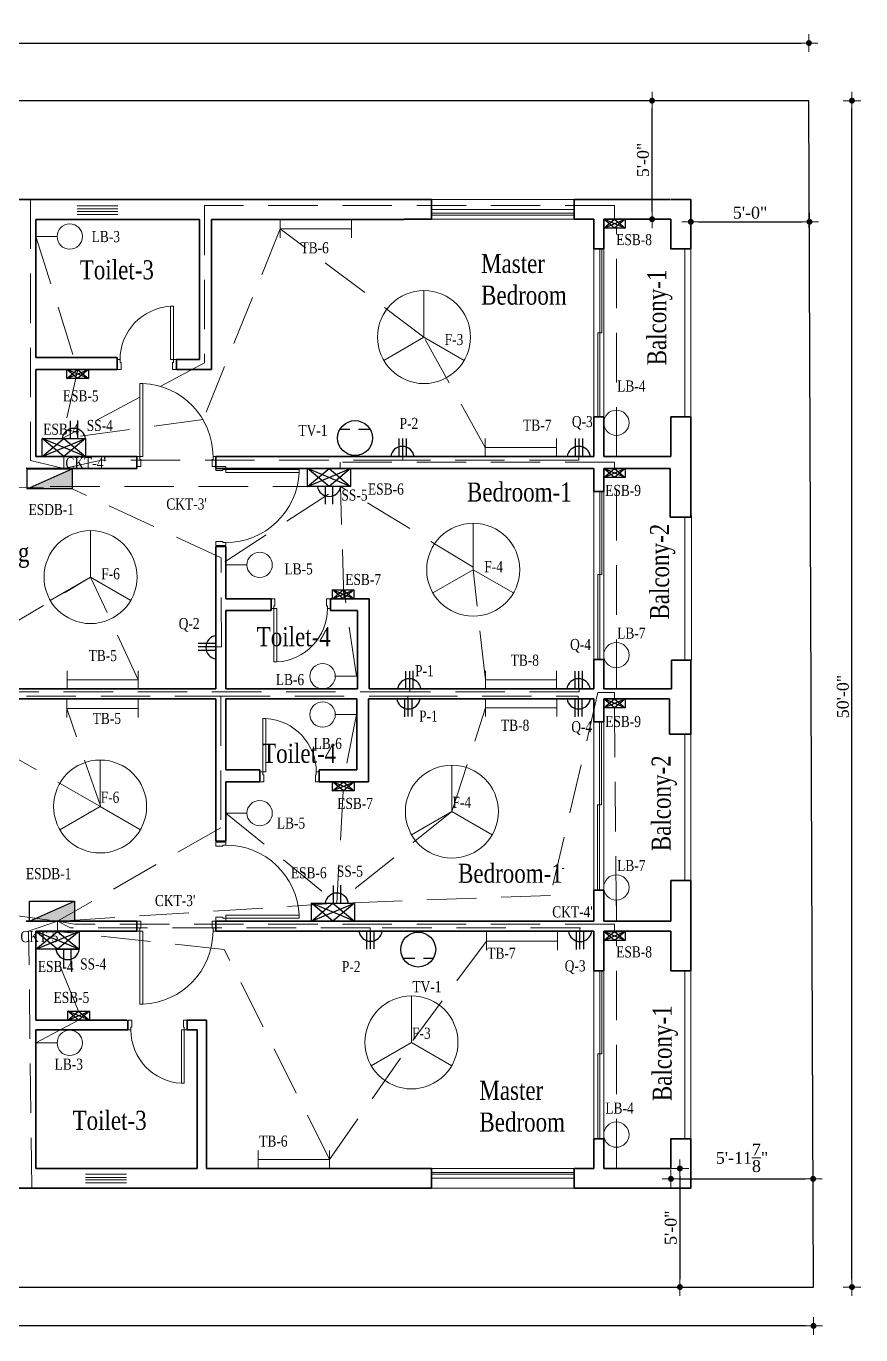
# Model space of a CAD drawing. Header units: inches. Extents: x -13742749 to 88736, y -40897 to 32194776.
# Drawn here: x 2583 to 3005, y 26277132 to 26277794 of the extents above; entities that cross this region are included whole.
import ezdxf

# ---------------------------------------------------------------- set-up
doc = ezdxf.new("R2010")
doc.units = ezdxf.units.IN
doc.header["$LTSCALE"] = 10
doc.header["$MEASUREMENT"] = 0
doc.linetypes.add('ACAD_ISO04W100', pattern=[30, 24, -3, 0, -3])
doc.linetypes.add('HIDDEN', pattern=[0.375, 0.25, -0.125])
doc.layers.get('0').update_dxf_attribs({"color": 123})
for name, color, linetype, lineweight in [('Column', 7, 'Continuous', 35), ('Conduit (Mine)', 230, 'HIDDEN', 13), ('Conduit Generator (mine)', 134, 'HIDDEN', 13), ('DIM', 4, 'Continuous', 0), ('DOOR', 41, 'Continuous', 9), ('Fan (mine)', 210, 'Continuous', 13), ('Light (mine)', 80, 'Continuous', 13), ('Text_My', 7, 'Continuous', 13), ('Text_SUBD', 7, 'Continuous', 13), ('VERANDAH', 32, 'Continuous', 13), ('Wall', 7, 'Continuous', 35), ('WIN', 4, 'Continuous', 13), ('WIN-1', 8, 'Continuous', 13)]:
    doc.layers.add(name, color=color, linetype=linetype, lineweight=lineweight)
doc.layers.add('Site', color=7, linetype='ACAD_ISO04W100', lineweight=30, true_color=0x004961)
doc.layers.add('Switchboard & Socket (Mine)', color=4, linetype='Continuous')
doc.layers.add('Switchboard and Socket (mine)', color=41, linetype='Continuous')
doc.layers.get('0').off()
doc.styles.get("Standard").update_dxf_attribs({"font": 'times.ttf', "width": 0.8})
doc.styles.add('STYLE3', font='times.ttf')
doc.dimstyles.new('1_8', dxfattribs={"dimtxt": 6, "dimasz": 4, "dimexe": 0.18, "dimexo": 0.0625, "dimgap": 0.125, "dimtad": 0, "dimdec": 4, "dimrnd": 0.125, "dimzin": 3, "dimdsep": 46, "dimlunit": 4, "dimtxsty": 'STYLE3', "dimblk": 'D', "dimcen": 4, "dimse1": 1, "dimse2": 1, "dimclrt": 7, "dimadec": 0, "dimazin": 0, "dimtfac": 1, "dimtdec": 4, "dimtix": 1, "dimtmove": 0, "dimatfit": 3, "dimldrblk": 'OPEN90', "dimfxl": 1, "dimtvp": 0.75, "dimtolj": 1, "dimtzin": 0, "dimarcsym": 0})

# ---------------------------------------------------------------- blocks, each defined once
blk = doc.blocks.new('D')
at = {"layer": 'DIM'}
for q in [(-1.125, 0), (0, 1.125), (1.125, 0), (0, -1.125)]:
    blk.add_line((0, 0), q, dxfattribs=at)
at = {"layer": 'DIM', "color": 6, "const_width": 0.375}
blk.add_lwpolyline([(-0.1875, 0, 1), (0.1875, 0, 1)], format="xyb", close=True, dxfattribs=at)
blk = doc.blocks.new('*D429')
at = {"layer": 'DIM', "color": 0, "linetype": 'ByBlock', "lineweight": -2}
blk.add_line((2118.43, 26277785.77), (2974.43, 26277785.77), dxfattribs=at)
at = {"layer": 'DIM', "color": 0, "linetype": 'ByBlock', "lineweight": -2, "xscale": 4, "yscale": 4, "zscale": 4, "rotation": 180}
blk.add_blockref('D', (2114.43, 26277785.77), dxfattribs=at)
at = {"layer": 'DIM', "color": 0, "linetype": 'ByBlock', "lineweight": -2, "xscale": 4, "yscale": 4, "zscale": 4}
blk.add_blockref('D', (2978.43, 26277785.77), dxfattribs=at)
at = {"layer": 'DIM', "color": 7, "linetype": 'ByBlock', "insert": (2546.43, 26277790.36), "char_height": 6, "attachment_point": 5, "style": 'STYLE3'}
blk.add_mtext('\\A1;72\'-0"', dxfattribs=at)
blk = doc.blocks.new('_Open90')
at = {"layer": 'DIM', "color": 0, "lineweight": -2}
for p, q in [((0, 0), (-1, 0)), ((-0.5, 0.5), (0, 0)), ((0, 0), (-0.5, -0.5))]:
    blk.add_line(p, q, dxfattribs=at)
blk = doc.blocks.new('*D430')
at = {"layer": 'DIM', "color": 0, "linetype": 'ByBlock', "lineweight": -2}
blk.add_line((3000.17, 26277160.62), (3000.17, 26277752.62), dxfattribs=at)
at = {"layer": 'DIM', "color": 0, "linetype": 'ByBlock', "lineweight": -2, "xscale": 4, "yscale": 4, "zscale": 4}
for p, rotation in [((3000.17, 26277756.62), 90), ((3000.17, 26277156.62), 270)]:
    blk.add_blockref('D', p, dxfattribs=dict(at, rotation=rotation))
at = {"layer": 'DIM', "color": 7, "linetype": 'ByBlock', "insert": (2995.59, 26277455.25), "char_height": 6, "attachment_point": 5, "rotation": 90, "style": 'STYLE3'}
blk.add_mtext('\\A1;50\'-0"', dxfattribs=at)
blk = doc.blocks.new('*D432')
at = {"layer": 'DIM', "color": 0, "linetype": 'ByBlock', "lineweight": -2}
blk.add_line((2976.75, 26277136.95), (2120.75, 26277136.95), dxfattribs=at)
at = {"layer": 'DIM', "color": 0, "linetype": 'ByBlock', "lineweight": -2, "xscale": 4, "yscale": 4, "zscale": 4, "rotation": 180}
blk.add_blockref('D', (2116.75, 26277136.95), dxfattribs=at)
at = {"layer": 'DIM', "color": 0, "linetype": 'ByBlock', "lineweight": -2, "xscale": 4, "yscale": 4, "zscale": 4}
blk.add_blockref('D', (2980.75, 26277136.95), dxfattribs=at)
at = {"layer": 'DIM', "color": 7, "linetype": 'ByBlock', "insert": (2548.75, 26277141.55), "char_height": 6, "attachment_point": 5, "style": 'STYLE3'}
blk.add_mtext('\\A1;72\'-0"', dxfattribs=at)
blk = doc.blocks.new('D-30')
for points in [[(5, 30), (0, 30), (0, 28), (3.5, 28), (3.5, 28.5), (5, 28.5)], [(5, 0), (0, 0), (0, 2), (3.5, 2), (3.5, 1.5), (5, 1.5)], [(31.97, 1.5), (31.97, 3), (5, 3), (5, 1.5)]]:
    blk.add_lwpolyline(points, close=True)
blk.add_arc((4.99, 1.48), 27.02, 3.22606, 89.98261)
blk = doc.blocks.new('D-40')
for points in [[(-5, 0), (0, 0), (0, -2), (-3.5, -2), (-3.5, -1.5), (-5, -1.5)], [(-41.97, -1.5), (-41.97, -3), (-5, -3), (-5, -1.5)], [(-5, -40), (0, -40), (0, -38), (-3.5, -38), (-3.5, -38.5), (-5, -38.5)]]:
    blk.add_lwpolyline(points, close=True)
blk.add_arc((-5, -1.5), 37, 182.32344, 270)
blk = doc.blocks.new('*D480')
at = {"layer": 'DIM', "color": 0, "linetype": 'ByBlock', "lineweight": -2}
blk.add_line((2913.2, 26277212.62), (2913.2, 26277160.62), dxfattribs=at)
at = {"layer": 'DIM', "color": 0, "linetype": 'ByBlock', "lineweight": -2, "xscale": 4, "yscale": 4, "zscale": 4}
for p, rotation in [((2913.2, 26277216.62), 90), ((2913.2, 26277156.62), 270)]:
    blk.add_blockref('D', p, dxfattribs=dict(at, rotation=rotation))
at = {"layer": 'DIM', "color": 7, "linetype": 'ByBlock', "insert": (2908.62, 26277186.62), "char_height": 6, "attachment_point": 5, "rotation": 90, "style": 'STYLE3'}
blk.add_mtext('\\A1;5\'-0"', dxfattribs=at)
blk = doc.blocks.new('*D481')
at = {"layer": 'DIM', "color": 0, "linetype": 'ByBlock', "lineweight": -2}
blk.add_line((2912.69, 26277211.35), (2976.55, 26277211.35), dxfattribs=at)
at = {"layer": 'DIM', "color": 0, "linetype": 'ByBlock', "lineweight": -2, "xscale": 4, "yscale": 4, "zscale": 4, "rotation": 180}
blk.add_blockref('D', (2908.69, 26277211.35), dxfattribs=at)
at = {"layer": 'DIM', "color": 0, "linetype": 'ByBlock', "lineweight": -2, "xscale": 4, "yscale": 4, "zscale": 4}
blk.add_blockref('D', (2980.55, 26277211.35), dxfattribs=at)
at = {"layer": 'DIM', "color": 7, "linetype": 'ByBlock', "insert": (2944.62, 26277221.98), "char_height": 6, "attachment_point": 5, "style": 'STYLE3'}
blk.add_mtext('\\A1;5\'-11{\\H1.000000x;\\S7/8;}"', dxfattribs=at)
blk = doc.blocks.new('*D482')
at = {"layer": 'DIM', "color": 0, "linetype": 'ByBlock', "lineweight": -2}
blk.add_line((2899.15, 26277700.65), (2899.15, 26277752.62), dxfattribs=at)
at = {"layer": 'DIM', "color": 0, "linetype": 'ByBlock', "lineweight": -2, "xscale": 4, "yscale": 4, "zscale": 4}
for p, rotation in [((2899.15, 26277756.62), 90), ((2899.15, 26277696.65), 270)]:
    blk.add_blockref('D', p, dxfattribs=dict(at, rotation=rotation))
at = {"layer": 'DIM', "color": 7, "linetype": 'ByBlock', "insert": (2894.57, 26277726.63), "char_height": 6, "attachment_point": 5, "rotation": 90, "style": 'STYLE3'}
blk.add_mtext('\\A1;5\'-0"', dxfattribs=at)
blk = doc.blocks.new('*D433')
at = {"layer": 'DIM', "color": 0, "linetype": 'ByBlock', "lineweight": -2}
blk.add_line((2922.69, 26277695.36), (2974.69, 26277695.36), dxfattribs=at)
at = {"layer": 'DIM', "color": 0, "linetype": 'ByBlock', "lineweight": -2, "xscale": 4, "yscale": 4, "zscale": 4, "rotation": 180}
blk.add_blockref('D', (2918.69, 26277695.36), dxfattribs=at)
at = {"layer": 'DIM', "color": 0, "linetype": 'ByBlock', "lineweight": -2, "xscale": 4, "yscale": 4, "zscale": 4}
blk.add_blockref('D', (2978.69, 26277695.36), dxfattribs=at)
at = {"layer": 'DIM', "color": 7, "linetype": 'ByBlock', "insert": (2948.69, 26277699.94), "char_height": 6, "attachment_point": 5, "style": 'STYLE3'}
blk.add_mtext('\\A1;5\'-0"', dxfattribs=at)
blk = doc.blocks.new('Ceiling Fan Small')
at = {"layer": 'Fan (mine)', "linetype": 'ByBlock', "ltscale": 10}
for p in [(7040.4, -35394.14), (7020.04, -35429.39), (7060.75, -35429.39)]:
    blk.add_line(p, (7040.4, -35417.64), dxfattribs=at)
blk.add_circle((7040.4, -35417.64), 23.5, dxfattribs=at)
blk.add_circle((7040.4, -35417.64), 23.5, dxfattribs=at)
blk.add_circle((7040.4, -35417.64), 23.5, dxfattribs=at)
blk = doc.blocks.new('Tube Light')
at = {"layer": 'Light (mine)', "linetype": 'Continuous'}
for p, q in [((-36, 4.54), (-36, -4.54)), ((0, 0), (-36, 0)), ((0, 4.54), (0, -4.54))]:
    blk.add_line(p, q, dxfattribs=at)
blk = doc.blocks.new('Bulb')
at = {"layer": 'Light (mine)', "linetype": 'Continuous'}
blk.add_line((-9.96, -5.31), (-20.64, -5.31), dxfattribs=at)
blk.add_circle((-3.57, -5.31), 6.4, dxfattribs=at)
blk = doc.blocks.new('Tv Socket')
at = {"layer": 'Switchboard and Socket (mine)', "linetype": 'Continuous', "ltscale": 10}
for p, q in [((-4.36, 7.63), (-4.36, 2.66)), ((-4.35, -1.67), (-4.35, -7.62))]:
    blk.add_line(p, q, dxfattribs=at)
at = {"layer": 'Switchboard and Socket (mine)', "linetype": 'ByBlock'}
blk.add_circle((-8.85, 0), 8.85, dxfattribs=at)
blk = doc.blocks.new('2 Pin')
at = {"layer": 'Switchboard and Socket (mine)', "linetype": 'Continuous', "ltscale": 10}
for p, q in [((-7.3, 0), (-7.3, 18.1)), ((0, 0), (0, 18.2)), ((-15.8, 0), (7.8, 0))]:
    blk.add_line(p, q, dxfattribs=at)
blk.add_arc((-4, -1.6), 11.9, 7.5318, 172.4682, dxfattribs=at)
blk = doc.blocks.new('3- Pic')
at = {"layer": 'Switchboard and Socket (mine)', "linetype": 'ByBlock'}
blk.add_blockref('2 Pin', (7.3, 0), dxfattribs=at)
blk = doc.blocks.new('3- Pin')
at = {"layer": 'Switchboard and Socket (mine)', "linetype": 'Continuous', "ltscale": 10}
blk.add_line((-10.3, -3.5), (-10.3, 14.6), dxfattribs=at)
at = {"layer": 'Switchboard and Socket (mine)', "linetype": 'Continuous'}
blk.add_blockref('3- Pic', (-14.1, -3.5), dxfattribs=at)
blk = doc.blocks.new('Emergency')
at = {"layer": 'Switchboard and Socket (mine)', "linetype": 'Continuous', "ltscale": 10}
for p, q in [((-10.9, 0), (0, 9.07)), ((0, 0), (-10.9, 9.07)), ((-10.9, 0), (10.9, 9.07)), ((10.9, 0), (-10.9, 9.07)), ((0, 9.07), (10.9, 0)), ((10.9, 9.07), (0, 0))]:
    blk.add_line(p, q, dxfattribs=at)
blk.add_lwpolyline([(-10.9, 9.07), (10.9, 9.07), (10.9, 0), (-10.9, 0)], close=True, dxfattribs=at)
blk = doc.blocks.new('Emergency Sub Distribution Board')
at = {"layer": 'Switchboard & Socket (Mine)', "ltscale": 10}
blk.add_hatch(color=256, dxfattribs=at).paths.add_polyline_path([(22.73, -10.09), (22.73, 0), (0, -10.09)])
blk.add_line((0, -10.09), (22.73, 0), dxfattribs=at)
at = {"layer": 'Switchboard & Socket (Mine)', "linetype": 'Continuous'}
blk.add_lwpolyline([(0, 0), (22.73, 0), (22.73, -10.09), (0, -10.09)], close=True, dxfattribs=at)

msp = doc.modelspace()

# ---------------------------------------------------------------- linework, layer by layer
at = {"layer": 'Column', "linetype": 'ByBlock'}
for points in [[(2908.68837, 26277696.6472), (2908.68837, 26277681.6472), (2918.68837, 26277681.6472), (2918.68837, 26277706.6472), (2908.68837, 26277706.6472)], [(2908.68837, 26277576.6472), (2908.68837, 26277596.6472), (2918.68837, 26277596.6472), (2918.68837, 26277571.6472)], [(2908.68837, 26277336.62381), (2908.68837, 26277316.62381), (2918.68837, 26277316.62381), (2918.68837, 26277341.62381)], [(2908.68837, 26277216.62381), (2908.68837, 26277231.62381), (2918.68837, 26277231.62381), (2918.68837, 26277206.62381), (2908.68837, 26277206.62381)]]:
    msp.add_lwpolyline(points, dxfattribs=at)
at = {"layer": 'Conduit (Mine)', "linetype": 'HIDDEN', "ltscale": 10}
for p, q in [((2537.83136, 26277469.22747), (2615.26226, 26277515.65582)), ((2639.37399, 26277463.67702), (2615.26226, 26277515.65582)), ((2776.63261, 26277457.56569), (2776.64568, 26277459.13549)), ((2862.20264, 26277459.13547), (2862.20264, 26277457.56569)), ((2776.63261, 26277457.56569), (2492.43744, 26277457.56569)), ((2862.20264, 26277457.56569), (2776.63261, 26277457.56569)), ((2620.40586, 26277399.48915), (2603.32442, 26277449.22133)), ((2620.40586, 26277399.48915), (2544.05579, 26277443.26491))]:
    msp.add_line(p, q, dxfattribs=at)
at = {"layer": 'Conduit Generator (mine)', "linetype": 'HIDDEN', "ltscale": 10}
for p, q in [((2477.24931, 26277705.14959), (2584.88449, 26277706.64707)), ((2584.88449, 26277706.64707), (2584.88449, 26277574.60325)), ((2880.13832, 26277703.52199), (2672.88421, 26277703.52199)), ((2672.88421, 26277703.52199), (2672.88421, 26277624.07602)), ((2880.13832, 26277696.6472), (2880.13832, 26277703.52199)), ((2711.1728, 26277691.77229), (2672.13609, 26277595.31116)), ((2783.81743, 26277637.03043), (2711.1728, 26277691.77229)), ((2881.08658, 26277576.64708), (2881.08658, 26277692.11024)), ((2587.68837, 26277687.90976), (2608.7662, 26277620.6472)), ((2814.76472, 26277581.18859), (2783.81743, 26277637.03043)), ((2672.88421, 26277624.07602), (2600.92724, 26277585.7212)), ((2608.7662, 26277620.6472), (2600.92724, 26277585.7212)), ((2672.13609, 26277595.31116), (2600.92724, 26277585.7212)), ((2584.88449, 26277574.60325), (2601.74462, 26277570.6472)), ((2601.74462, 26277576.6472), (2601.74462, 26277570.6472)), ((2620.78016, 26277574.79848), (2601.74462, 26277570.6472)), ((2773.16213, 26277574.79848), (2620.78016, 26277574.79848)), ((2880.13832, 26277573.78427), (2741.43272, 26277573.78427)), ((2741.43272, 26277573.78427), (2741.43272, 26277570.6472)), ((2773.16213, 26277574.79848), (2773.19202, 26277576.64719)), ((2862.1111, 26277574.79848), (2773.16213, 26277574.79848)), ((2862.1111, 26277576.64729), (2862.1111, 26277574.79848)), ((2880.13832, 26277570.6472), (2880.13832, 26277573.78427)), ((2881.08658, 26277459.13551), (2881.08658, 26277566.11024)), ((2529.06893, 26277562.4619), (2605.98592, 26277560.33691)), ((2594.92249, 26277561.57328), (2741.56069, 26277561.57328)), ((2681.35136, 26277525.42052), (2605.98592, 26277560.33691)), ((2683.1545, 26277523.44616), (2741.56069, 26277561.57328)), ((2808.70318, 26277520.67784), (2741.56069, 26277561.57328)), ((2743.34665, 26277504.7214), (2741.56069, 26277561.57328)), ((2681.39166, 26277480.42054), (2681.35136, 26277525.42052)), ((2814.90848, 26277463.67702), (2808.70318, 26277519.38533)), ((2749.65898, 26277465.53355), (2743.34675, 26277509.25836)), ((2678.68837, 26277480.42054), (2681.39166, 26277480.42054)), ((2470.39332, 26277455.38485), (2681.05639, 26277455.38485)), ((2681.05639, 26277455.38485), (2681.05639, 26277388.93486)), ((2681.05639, 26277455.38485), (2775.73016, 26277455.38485)), ((2775.72469, 26277454.13551), (2775.72469, 26277455.38485)), ((2775.73016, 26277455.38485), (2861.75444, 26277455.38485)), ((2871.77036, 26277457.25645), (2847.80257, 26277354.66066)), ((2861.75444, 26277455.38485), (2861.77518, 26277454.13864)), ((2880.13851, 26277457.25645), (2871.77036, 26277457.25645)), ((2880.13851, 26277454.0836), (2880.13851, 26277457.25645)), ((2749.65898, 26277446.15565), (2742.95745, 26277412.12966)), ((2797.92861, 26277397.08852), (2814.98213, 26277449.63098)), ((2880.13851, 26277449.54664), (2881.08658, 26277341.62381)), ((2742.95745, 26277407.5927), (2739.78638, 26277350.69774)), ((2683.68837, 26277396.28949), (2739.78638, 26277350.69774)), ((2797.92861, 26277397.08852), (2739.78638, 26277350.69774)), ((2681.05639, 26277388.93486), (2598.58836, 26277341.62381)), ((2847.80257, 26277354.66066), (2739.78638, 26277350.69774)), ((2532.5758, 26277350.69773), (2598.0706, 26277341.62381)), ((2739.78638, 26277350.69774), (2598.58836, 26277341.62381)), ((2583.97046, 26277336.67073), (2598.58836, 26277341.62381)), ((2598.58836, 26277336.4985), (2598.58836, 26277341.62381)), ((2607.19412, 26277340.19068), (2598.58836, 26277341.62381)), ((2605.07976, 26277338.36394), (2598.58836, 26277341.62381)), ((2880.13842, 26277340.19068), (2607.19412, 26277340.19068)), ((2880.13842, 26277336.47191), (2880.13842, 26277340.19068)), ((2585.59274, 26277207.15194), (2583.97046, 26277336.67073)), ((2682.84743, 26277327.36619), (2598.58836, 26277336.4985)), ((2756.64505, 26277338.36394), (2605.07976, 26277338.36394)), ((2862.75733, 26277338.28629), (2756.64505, 26277338.36394)), ((2756.64505, 26277338.36394), (2756.64505, 26277336.62381)), ((2862.49816, 26277336.47709), (2862.75733, 26277338.28629)), ((2609.21621, 26277296.16077), (2596.37568, 26277327.42457)), ((2736.06966, 26277221.16532), (2682.84743, 26277327.36619)), ((2815.37371, 26277331.54946), (2777.50324, 26277280.32407)), ((2881.08634, 26277216.62381), (2881.08634, 26277331.93494)), ((2587.68837, 26277280.0903), (2609.21621, 26277291.62381)), ((2736.06966, 26277221.16532), (2777.50324, 26277280.32407)), ((2328.35566, 26277207.15194), (2585.59274, 26277207.15194))]:
    msp.add_line(p, q, dxfattribs=at)
at = {"layer": 'Site', "linetype": 'ByBlock', "ltscale": 3}
for p, q in [((2978.43323, 26277756.61935), (2114.43323, 26277756.62232)), ((2980.74573, 26277156.62381), (2978.43323, 26277756.61935)), ((2116.74573, 26277156.62381), (2980.74573, 26277156.62381))]:
    msp.add_line(p, q, dxfattribs=at)
at = {"layer": 'VERANDAH', "linetype": 'ByBlock'}
for p, q in [((2915.68837, 26277596.6472), (2915.68837, 26277681.6472)), ((2918.68837, 26277596.6472), (2918.68837, 26277681.6472)), ((2915.68837, 26277493.3869), (2915.68837, 26277545.8986)), ((2915.68861, 26277493.38675), (2915.68861, 26277545.89845)), ((2919.00035, 26277494.26155), (2919.00035, 26277546.77325)), ((2915.72451, 26277473.71388), (2915.72451, 26277494.2617)), ((2919.00035, 26277473.71388), (2919.00035, 26277494.2617)), ((2918.68837, 26277448.6472), (2918.68837, 26277395.13551)), ((2915.68861, 26277436.2768), (2915.68861, 26277395.13546)), ((2915.68837, 26277395.13551), (2915.68837, 26277362.24921)), ((2918.68837, 26277395.13551), (2918.68837, 26277341.62381)), ((2915.68837, 26277316.62381), (2915.68837, 26277231.62381)), ((2918.68837, 26277316.62381), (2918.68837, 26277231.62381))]:
    msp.add_line(p, q, dxfattribs=at)
at = {"layer": 'Wall', "linetype": 'ByBlock', "ltscale": 10}
for p, q in [((2462.68837, 26277706.64665), (2623.68837, 26277706.6472)), ((2623.68837, 26277706.6472), (2773.68837, 26277706.6472)), ((2874.68837, 26277706.6472), (2908.31308, 26277706.6472)), ((2587.68837, 26277696.4763), (2623.68837, 26277696.4763)), ((2587.68837, 26277626.6472), (2587.68837, 26277696.4763)), ((2623.68837, 26277696.4763), (2670.35314, 26277696.4763)), ((2670.35314, 26277625.6472), (2670.35314, 26277696.4763)), ((2676.35314, 26277696.4763), (2773.68837, 26277696.4763)), ((2676.35314, 26277625.6472), (2676.35314, 26277696.4763)), ((2874.68837, 26277696.6472), (2908.68837, 26277696.6472)), ((2628.68837, 26277626.6472), (2587.68837, 26277626.6472)), ((2628.68837, 26277626.6472), (2628.68837, 26277620.6472)), ((2658.68837, 26277625.6472), (2670.35314, 26277625.6472)), ((2658.68837, 26277625.6472), (2658.68837, 26277620.6472)), ((2676.39931, 26277620.6472), (2676.35314, 26277629.39567)), ((2587.68837, 26277604.6472), (2587.68837, 26277620.6472)), ((2628.68837, 26277620.6472), (2587.68837, 26277620.6472)), ((2658.68837, 26277620.6472), (2676.39931, 26277620.6472)), ((2633.68837, 26277576.6472), (2587.68837, 26277576.6472)), ((2633.68837, 26277576.6472), (2638.68837, 26277576.6472)), ((2638.68837, 26277576.6472), (2638.68837, 26277570.61026)), ((2678.68837, 26277571.6472), (2678.68837, 26277570.6472)), ((2918.68837, 26277570.6472), (2918.68837, 26277571.6472)), ((2582.68837, 26277570.68244), (2589.39721, 26277570.6472)), ((2633.68837, 26277570.6472), (2587.68837, 26277570.6472)), ((2638.68837, 26277570.61026), (2633.68837, 26277570.6472)), ((2869.68837, 26277570.6472), (2869.67905, 26277558.92144)), ((2874.68837, 26277570.6472), (2874.68837, 26277558.92144)), ((2874.68837, 26277570.6472), (2908.27549, 26277570.6472)), ((2908.27549, 26277570.6472), (2908.27549, 26277545.8986)), ((2918.68837, 26277545.8986), (2918.68837, 26277570.6472)), ((2869.67905, 26277558.92144), (2874.74495, 26277558.92144)), ((2908.27549, 26277545.8986), (2918.68837, 26277545.8986)), ((2706.50493, 26277504.7214), (2683.68837, 26277504.7214)), ((2706.50493, 26277504.7214), (2706.50493, 26277498.7214)), ((2750.18837, 26277504.7214), (2736.50493, 26277504.7214)), ((2736.50493, 26277504.7214), (2736.50493, 26277498.7214)), ((2750.18837, 26277504.7214), (2756.18837, 26277504.7214)), ((2756.18837, 26277504.7214), (2756.18837, 26277498.7214)), ((2706.50493, 26277498.7214), (2683.68837, 26277498.7214)), ((2750.18837, 26277498.7214), (2736.50493, 26277498.7214)), ((2750.18837, 26277459.13551), (2750.18837, 26277498.7214)), ((2756.18837, 26277459.13551), (2756.18837, 26277498.7214)), ((2869.62222, 26277473.96786), (2874.68837, 26277473.96786)), ((2869.62222, 26277459.13551), (2869.62222, 26277473.92144)), ((2874.68837, 26277459.13551), (2874.74495, 26277473.92144)), ((2908.98038, 26277473.71388), (2918.68839, 26277473.71388)), ((2908.98038, 26277459.13551), (2908.98038, 26277473.71388)), ((2918.68839, 26277473.71388), (2918.68839, 26277454.13551)), ((2821.68837, 26277459.13551), (2816.68837, 26277459.13551)), ((2821.68837, 26277459.13551), (2869.62222, 26277459.13551)), ((2874.68837, 26277459.13551), (2908.98038, 26277459.13551)), ((2918.68839, 26277449.13551), (2918.68839, 26277459.13551)), ((2749.86789, 26277418.12966), (2749.86789, 26277454.13551)), ((2755.86789, 26277418.12966), (2755.86789, 26277454.13551)), ((2816.68837, 26277454.13551), (2821.68837, 26277454.13551)), ((2869.62222, 26277454.13551), (2869.62271, 26277442.42189)), ((2869.62222, 26277450.2559), (2869.62222, 26277454.13551)), ((2874.68861, 26277442.42189), (2874.68837, 26277454.13551)), ((2874.68837, 26277450.2559), (2874.68837, 26277454.13551)), ((2907.93868, 26277454.13551), (2907.93868, 26277454.13551)), ((2907.93868, 26277454.13551), (2907.93868, 26277436.2768)), ((2918.68837, 26277448.6472), (2918.68839, 26277449.13551)), ((2918.68837, 26277436.2768), (2918.68837, 26277448.6472)), ((2869.62271, 26277442.42189), (2874.68861, 26277442.42189)), ((2907.93868, 26277436.2768), (2918.68837, 26277436.2768)), ((2683.68837, 26277418.12966), (2700.91304, 26277418.12966)), ((2700.91304, 26277418.12966), (2700.91304, 26277412.12966)), ((2730.91304, 26277418.12966), (2749.86789, 26277418.12966)), ((2730.91304, 26277412.12966), (2730.91304, 26277418.12966)), ((2755.86789, 26277418.12966), (2755.86789, 26277412.12966)), ((2683.68837, 26277412.12966), (2700.91304, 26277412.12966)), ((2730.91304, 26277412.12966), (2749.86789, 26277412.12966)), ((2749.86789, 26277412.12966), (2755.86789, 26277412.12966)), ((2907.93868, 26277400.13551), (2907.93868, 26277400.13551)), ((2908.68837, 26277341.62381), (2908.68837, 26277362.24921)), ((2908.68837, 26277362.24921), (2918.68837, 26277362.24921)), ((2918.68837, 26277362.24921), (2918.68837, 26277341.62381)), ((2918.68837, 26277362.24921), (2918.68837, 26277347.5615)), ((2869.62222, 26277341.62381), (2869.62222, 26277357.42185)), ((2869.62222, 26277357.42185), (2874.68861, 26277357.42185)), ((2874.68861, 26277357.42185), (2874.68861, 26277341.62381)), ((2633.68837, 26277341.62381), (2587.68837, 26277341.62381)), ((2633.68837, 26277336.62381), (2587.68837, 26277336.62381)), ((2587.68837, 26277308.62381), (2587.68837, 26277291.62381)), ((2633.68837, 26277291.62381), (2587.68837, 26277291.62381)), ((2634.18317, 26277286.62381), (2634.18317, 26277291.62381)), ((2664.18317, 26277291.62381), (2673.82758, 26277291.62381)), ((2664.18317, 26277291.62381), (2664.18317, 26277286.62381)), ((2673.82758, 26277291.62381), (2673.82758, 26277216.62381)), ((2587.68837, 26277286.62381), (2587.68837, 26277278.62381)), ((2628.68837, 26277286.62381), (2587.68837, 26277286.62381)), ((2628.68837, 26277286.62381), (2634.18317, 26277286.62381)), ((2664.18317, 26277286.62381), (2669.14741, 26277286.62381)), ((2669.14741, 26277286.62381), (2669.14741, 26277216.62381)), ((2587.68837, 26277251.62381), (2587.68837, 26277216.62381)), ((2874.68837, 26277231.62381), (2874.68837, 26277216.62381)), ((2587.68837, 26277216.62381), (2669.14741, 26277216.62381)), ((2673.82758, 26277216.62381), (2743.68837, 26277216.62381)), ((2744.44271, 26277216.62381), (2743.68837, 26277216.62381)), ((2772.68837, 26277216.62381), (2744.44271, 26277216.62381)), ((2874.68837, 26277216.62381), (2908.68837, 26277216.62381)), ((2499.68837, 26277206.62381), (2743.68837, 26277206.62381)), ((2772.68837, 26277206.62381), (2743.68837, 26277206.62381)), ((2874.68837, 26277206.62381), (2908.69659, 26277206.62381))]:
    msp.add_line(p, q, dxfattribs=at)
at = {"layer": 'Wall', "linetype": 'ByBlock'}
for p, q in [((2773.68837, 26277706.6472), (2787.68837, 26277706.6472)), ((2787.68837, 26277696.6472), (2787.68837, 26277706.6472)), ((2874.68837, 26277706.6472), (2859.68837, 26277706.6472)), ((2859.68837, 26277696.6472), (2859.68837, 26277706.6472)), ((2773.68837, 26277696.6472), (2787.68837, 26277696.6472)), ((2869.68837, 26277696.6472), (2859.68837, 26277696.6472)), ((2869.68837, 26277696.6472), (2869.68837, 26277681.6472)), ((2874.68837, 26277696.6472), (2874.68837, 26277681.6472)), ((2874.68837, 26277681.6472), (2869.68837, 26277681.6472)), ((2587.68837, 26277576.6472), (2587.68837, 26277604.6472)), ((2869.68837, 26277596.64721), (2874.68837, 26277596.64721)), ((2869.68837, 26277596.64721), (2869.68837, 26277591.64721)), ((2869.68837, 26277596.64721), (2869.68837, 26277576.6472)), ((2869.68837, 26277596.6472), (2869.68837, 26277576.6472)), ((2874.68837, 26277596.64721), (2874.68837, 26277576.6472)), ((2678.68837, 26277576.6472), (2678.68837, 26277571.6472)), ((2869.68837, 26277576.6472), (2678.68837, 26277576.6472)), ((2874.68837, 26277576.6472), (2908.68837, 26277576.6472)), ((2886.68837, 26277576.6472), (2886.68837, 26277576.6472)), ((2869.68837, 26277570.6472), (2678.68837, 26277570.6472)), ((2678.68837, 26277531.1472), (2683.68837, 26277531.1472)), ((2678.68837, 26277531.1472), (2678.68837, 26277459.13551)), ((2683.68837, 26277531.1472), (2683.68837, 26277504.7214)), ((2683.68837, 26277498.7214), (2683.68837, 26277459.13551)), ((2452.68837, 26277459.13551), (2678.68837, 26277459.13551)), ((2683.68837, 26277459.13551), (2750.18837, 26277459.13551)), ((2756.18837, 26277459.13551), (2816.68837, 26277459.13551)), ((2452.68837, 26277454.13551), (2678.68837, 26277454.13551)), ((2678.68837, 26277382.12381), (2678.68837, 26277454.13551)), ((2749.86789, 26277454.13551), (2683.68837, 26277454.13551)), ((2683.68837, 26277418.12966), (2683.68837, 26277454.13551)), ((2816.68837, 26277454.13551), (2755.86789, 26277454.13551)), ((2821.68837, 26277454.13551), (2869.62222, 26277454.13551)), ((2821.68837, 26277454.13551), (2869.62222, 26277454.13551)), ((2874.68837, 26277454.13551), (2907.93868, 26277454.13551)), ((2874.68837, 26277454.13551), (2907.93868, 26277454.13551)), ((2683.68837, 26277382.12381), (2683.68837, 26277412.12966)), ((2678.68837, 26277382.12381), (2683.68837, 26277382.12381)), ((2587.68837, 26277341.62381), (2582.68837, 26277341.62381)), ((2678.68837, 26277336.62381), (2678.68837, 26277341.62381)), ((2869.62222, 26277341.62381), (2678.68837, 26277341.62381)), ((2908.68837, 26277341.62381), (2874.68837, 26277341.62381)), ((2587.68837, 26277336.62381), (2587.68837, 26277308.62381)), ((2869.68837, 26277336.62381), (2678.68837, 26277336.62381)), ((2869.68837, 26277316.62381), (2869.68837, 26277336.62381)), ((2869.68837, 26277316.62381), (2869.68837, 26277336.62381)), ((2874.68837, 26277316.62381), (2874.68837, 26277336.62381)), ((2908.68837, 26277336.62381), (2874.68837, 26277336.62381)), ((2886.68837, 26277337.62381), (2886.68837, 26277337.62381)), ((2886.68837, 26277336.62381), (2886.68837, 26277336.62381)), ((2869.68837, 26277321.60074), (2869.68837, 26277316.62381)), ((2874.68837, 26277316.62381), (2869.68837, 26277316.62381)), ((2869.68837, 26277316.62381), (2874.68837, 26277316.62381)), ((2587.68837, 26277278.62381), (2587.68837, 26277251.62381)), ((2869.68837, 26277216.62381), (2869.68837, 26277231.62381)), ((2874.68837, 26277231.62381), (2869.68837, 26277231.62381)), ((2772.68837, 26277216.62381), (2787.68837, 26277216.62381)), ((2787.68837, 26277216.62381), (2787.68837, 26277206.62381)), ((2869.68837, 26277216.62381), (2859.68837, 26277216.62381)), ((2859.68837, 26277216.62381), (2859.68837, 26277206.62381)), ((2772.68837, 26277206.62381), (2787.68837, 26277206.62381)), ((2874.68837, 26277206.62381), (2859.68837, 26277206.62381))]:
    msp.add_line(p, q, dxfattribs=at)
msp.add_lwpolyline([(2633.68837, 26277341.62381), (2638.68837, 26277341.62381), (2638.68837, 26277336.62381), (2633.68837, 26277336.62381)], dxfattribs=at)
at = {"layer": 'WIN', "linetype": 'ByBlock', "ltscale": 10}
for p, q in [((2608.4454, 26277701.93311), (2629.11049, 26277701.93311)), ((2608.4454, 26277700.64049), (2629.11049, 26277700.6405)), ((2612.74035, 26277212.08062), (2633.40544, 26277212.08062)), ((2612.74035, 26277210.78801), (2633.40544, 26277210.78801))]:
    msp.add_line(p, q, dxfattribs=at)
at = {"layer": 'WIN', "linetype": 'ByBlock'}
for p, q in [((2787.68837, 26277699.6472), (2859.68837, 26277699.6472)), ((2787.68837, 26277698.6472), (2859.68837, 26277698.6472)), ((2872.68837, 26277645.6472), (2872.68837, 26277681.6472)), ((2873.68837, 26277681.6472), (2873.68837, 26277639.1472)), ((2872.68837, 26277645.6472), (2872.68837, 26277596.6472)), ((2873.68837, 26277639.1472), (2871.68837, 26277639.1472)), ((2871.68837, 26277596.6472), (2871.68837, 26277639.1472)), ((2871.68837, 26277639.1472), (2873.68837, 26277639.1472)), ((2872.6788, 26277516.96786), (2872.6788, 26277558.96786)), ((2873.6788, 26277558.96786), (2873.6788, 26277516.96786)), ((2871.6788, 26277473.96786), (2871.6788, 26277516.96786)), ((2871.6788, 26277516.96786), (2872.6788, 26277516.96786)), ((2873.6788, 26277516.96786), (2872.6788, 26277516.96786)), ((2872.6788, 26277516.96786), (2872.6788, 26277473.96786)), ((2872.62247, 26277400.4683), (2872.62247, 26277442.4683)), ((2873.62247, 26277442.4683), (2873.62247, 26277400.4683)), ((2871.62247, 26277357.4683), (2871.62247, 26277400.4683)), ((2871.62247, 26277400.4683), (2872.62247, 26277400.4683)), ((2873.62247, 26277400.4683), (2872.62247, 26277400.4683)), ((2872.62247, 26277400.4683), (2872.62247, 26277357.4683)), ((2854.68837, 26277368.37381), (2853.77314, 26277368.37381)), ((2872.68837, 26277274.62381), (2872.68837, 26277316.62381)), ((2873.68837, 26277316.62381), (2873.68837, 26277274.62381)), ((2871.68837, 26277231.62381), (2871.68837, 26277274.62381)), ((2871.68837, 26277274.62381), (2872.68837, 26277274.62381)), ((2873.68837, 26277274.62381), (2872.68837, 26277274.62381)), ((2872.68837, 26277274.62381), (2872.68837, 26277231.62381)), ((2787.68837, 26277214.62381), (2859.68837, 26277214.62381)), ((2787.68837, 26277213.62381), (2859.68837, 26277213.62381))]:
    msp.add_line(p, q, dxfattribs=at)
at = {"layer": 'WIN-1', "linetype": 'ByBlock'}
for p, q in [((2859.68837, 26277706.6472), (2787.68837, 26277706.6472)), ((2787.68837, 26277701.6472), (2859.68837, 26277701.6472)), ((2787.68837, 26277696.6472), (2859.68837, 26277696.6472)), ((2869.68837, 26277596.6472), (2869.68837, 26277681.6472)), ((2874.68837, 26277596.6472), (2874.68837, 26277681.6472)), ((2869.67905, 26277473.92144), (2869.67905, 26277558.92144)), ((2874.74495, 26277473.92144), (2874.74495, 26277558.92144)), ((2869.62271, 26277357.42189), (2869.62271, 26277442.42189)), ((2874.68861, 26277357.42189), (2874.68861, 26277442.42189)), ((2869.68837, 26277231.62381), (2869.68837, 26277316.62381)), ((2874.68837, 26277231.62381), (2874.68837, 26277316.62381)), ((2787.68837, 26277216.62381), (2859.68837, 26277216.62381)), ((2787.68837, 26277211.62381), (2859.68837, 26277211.62381)), ((2859.68837, 26277206.62381), (2787.68837, 26277206.62381))]:
    msp.add_line(p, q, dxfattribs=at)
at = {"layer": 'WIN-1', "linetype": 'ByBlock', "ltscale": 10}
for p, q in [((2608.4454, 26277703.50596), (2629.11049, 26277703.50596)), ((2608.4454, 26277699.1197), (2629.11049, 26277699.11971)), ((2612.74035, 26277213.65347), (2633.40544, 26277213.65347)), ((2612.74035, 26277209.26722), (2633.40544, 26277209.26722))]:
    msp.add_line(p, q, dxfattribs=at)

# ---------------------------------------------------------------- block references
at = {"layer": 'DOOR', "linetype": 'ByBlock'}
for name, p, rotation in [('D-30', (2658.68837, 26277620.6472), 90), ('D-30', (2706.50493, 26277504.7214), 270), ('D-40', (2678.68837, 26277341.62381), 180), ('D-40', (2638.68837, 26277341.62381), 90)]:
    msp.add_blockref(name, p, dxfattribs=dict(at, rotation=rotation))
at = {"layer": 'DOOR', "linetype": 'ByBlock', "xscale": -1}
for name, p, rotation in [('D-40', (2638.68837, 26277571.6472), 90), ('D-30', (2700.91304, 26277412.12966), 270), ('D-30', (2664.18317, 26277291.62381), 90)]:
    msp.add_blockref(name, p, dxfattribs=dict(at, rotation=rotation))
msp.add_blockref('D-40', (2678.68837, 26277571.6472), dxfattribs=at)
at = {"layer": 'Fan (mine)', "linetype": 'ByBlock'}
for name, p in [('Tube Light', (2747.1728, 26277691.77229)), ('Ceiling Fan Small', (-4256.57877, 26313054.67281)), ('Tube Light', (2850.76472, 26277581.18859)), ('Ceiling Fan Small', (-4425.13395, 26312933.2982)), ('Ceiling Fan Small', (-4231.69303, 26312937.02771)), ('Tube Light', (2639.37399, 26277463.67702)), ('Tube Light', (2850.90848, 26277463.67702)), ('Tube Light', (2639.32442, 26277449.22133)), ('Tube Light', (2850.98213, 26277449.63098)), ('Ceiling Fan Small', (-4420.28128, 26312817.29951)), ('Ceiling Fan Small', (-4242.4676, 26312814.7309)), ('Tube Light', (2851.37371, 26277331.54946)), ('Ceiling Fan Small', (-4262.89297, 26312697.96645)), ('Tube Light', (2736.06966, 26277221.16532))]:
    msp.add_blockref(name, p, dxfattribs=at)
at = {"layer": 'Switchboard & Socket (Mine)', "linetype": 'ByBlock'}
for p in [(2583.25776, 26277570.42887), (2584.46596, 26277351.71577)]:
    msp.add_blockref('Emergency Sub Distribution Board', p, dxfattribs=at)
at = {"layer": 'Switchboard and Socket (mine)', "linetype": 'ByBlock'}
for name, p in [('Bulb', (2608.32666, 26277693.22224)), ('Emergency', (2601.74471, 26277576.64727)), ('Emergency', (2735.87024, 26277561.57328)), ('Bulb', (2704.32656, 26277527.14085)), ('Bulb', (2704.32647, 26277401.60197)), ('Emergency', (2737.82227, 26277341.62381)), ('Emergency', (2598.58836, 26277327.42457)), ('Bulb', (2608.32656, 26277285.40278))]:
    msp.add_blockref(name, p, dxfattribs=at)
at = {"layer": 'Switchboard and Socket (mine)', "linetype": 'ByBlock', "xscale": 0.5, "yscale": 0.5, "zscale": 0.5}
for name, p in [('Emergency', (2880.13832, 26277692.11024)), ('Emergency', (2608.76313, 26277616.11279)), ('2 Pin', (2608.82371, 26277585.7212)), ('3- Pin', (2778.3274, 26277578.38246)), ('3- Pin', (2867.50564, 26277578.38256)), ('Emergency', (2880.13832, 26277566.11024)), ('Emergency', (2742.99919, 26277504.72104)), ('3- Pin', (2781.78105, 26277460.87076)), ('3- Pin', (2867.33801, 26277460.87074)), ('Emergency', (2880.13851, 26277449.54664)), ('Emergency', (2743.07312, 26277407.60411)), ('2 Pin', (2741.76597, 26277350.69804)), ('Emergency', (2880.13842, 26277331.93494)), ('Emergency', (2609.21621, 26277291.62381))]:
    msp.add_blockref(name, p, dxfattribs=at)
at = {"layer": 'Switchboard and Socket (mine)', "linetype": 'ByBlock'}
for name, p, rotation in [('Bulb', (2875.77411, 26277597.28507), 90), ('Tv Socket', (2749.02452, 26277594.79772), 90), ('Bulb', (2875.77411, 26277479.77338), 90), ('Bulb', (2729.02098, 26277460.22107), 180), ('Bulb', (2729.02098, 26277440.84317), 180), ('Bulb', (2875.77411, 26277362.26168), 90), ('Tv Socket', (2780.90033, 26277318.47332), 270), ('Bulb', (2875.77386, 26277237.26168), 90)]:
    msp.add_blockref(name, p, dxfattribs=dict(at, rotation=rotation))
at = {"layer": 'Switchboard and Socket (mine)', "linetype": 'ByBlock', "xscale": 0.5, "yscale": 0.5, "zscale": 0.5}
for name, p, rotation in [('2 Pin', (2733.87461, 26277561.57328), 180), ('3- Pin', (2676.9531, 26277485.55591), 89.99999999833247), ('3- Pin', (2770.59479, 26277452.40024), 180), ('3- Pin', (2856.63981, 26277452.40337), 180), ('3- Pin', (2751.42874, 26277334.88854), 180), ('3- Pin', (2857.36279, 26277334.74182), 180), ('2 Pin', (2601.66997, 26277327.36619), 180)]:
    msp.add_blockref(name, p, dxfattribs=dict(at, rotation=rotation))

# ---------------------------------------------------------------- texts
at = {"layer": 'Switchboard and Socket (mine)', "linetype": 'ByBlock', "ltscale": 10, "char_height": 5.614888, "attachment_point": 1}
for s, insert, width in [('LB-3', (2615.85855, 26277690.6937), 10.7044674), ('TB-6', (2721.40848, 26277685.02413), 11.307141), ('ESB-8', (2880.99366, 26277689.16282), 11.307141), ('F-3', (2794.28632, 26277638.63535), 11.307141), ('LB-4', (2881.49933, 26277615.11092), 10.7044674), ('ESB-5', (2601.27105, 26277610.14112), 11.307141), ('ESB-4', (2591.33481, 26277593.26868), 11.307141), ('SS-4', (2613.37005, 26277595.17404), 11.307141), ('TV-1', (2720.35127, 26277592.66941), 11.307141), ('P-2', (2771.51583, 26277596.19971), 22.4232461), ('TB-7', (2833.93603, 26277595.30801), 11.307141), ('Q-3', (2858.60261, 26277597.14956), 11.307141), ('SS-5', (2742.09475, 26277559.95549), 21.6482845), ('ESB-6', (2755.55004, 26277563.01217), 23.2851525), ('ESB-9', (2875.43213, 26277562.31524), 11.307141), ('ESDB-1', (2583.92709, 26277552.67419), 31.3351687), ('F-6', (2620.69986, 26277520.16562), 11.307141), ('LB-5', (2713.29467, 26277522.61649), 10.7044674), ('F-4', (2814.34245, 26277523.77863), 11.307141), ('ESB-7', (2744.03365, 26277517.283), 11.307141), ('Q-2', (2659.84942, 26277494.99519), 11.307141), ('LB-7', (2881.4991, 26277490.12428), 10.7044674), ('Q-4', (2857.7026, 26277484.4127), 11.307141), ('TB-5', (2614.32274, 26277478.80681), 11.307141), ('TB-8', (2827.64095, 26277476.44763), 11.307141), ('LB-6', (2708.92423, 26277466.65394), 10.7044674), ('P-1', (2779.32682, 26277471.16653), 11.307141), ('TB-5', (2616.37129, 26277446.99048), 11.307141), ('P-1', (2781.35626, 26277448.15112), 11.307141), ('TB-8', (2822.77059, 26277443.53174), 11.307141), ('Q-4', (2858.31016, 26277442.80465), 11.307141), ('ESB-9', (2875.4423, 26277445.44872), 11.307141), ('LB-6', (2728.02341, 26277434.34259), 10.7044674), ('F-6', (2620.40586, 26277407.13797), 11.307141), ('ESB-7', (2739.96344, 26277404.02051), 11.307141), ('F-4', (2798.22011, 26277404.56942), 11.307141), ('LB-5', (2709.44965, 26277394.08653), 10.7044674), ('ESDB-1', (2582.59221, 26277368.50943), 15.9961555), ('ESB-6', (2716.52556, 26277368.95282), 11.307141), ('SS-5', (2739.78638, 26277369.77116), 9.4645152), ('LB-7', (2881.49958, 26277372.61267), 10.7044674), ('TB-7', (2815.85451, 26277328.25402), 11.307141), ('ESB-8', (2880.99367, 26277328.92521), 11.307141), ('ESB-4', (2588.6101, 26277321.55558), 11.307141), ('SS-4', (2610.0111, 26277322.82291), 11.307141), ('P-2', (2742.34782, 26277321.49286), 25.0246007), ('Q-3', (2854.98064, 26277321.86956), 11.307141), ('TV-1', (2777.99112, 26277311.34931), 11.307141), ('ESB-5', (2596.56839, 26277305.91655), 11.307141), ('F-3', (2777.79435, 26277287.80495), 11.307141), ('LB-3', (2597.11281, 26277272.13662), 10.7044674), ('LB-4', (2875.53086, 26277249.93765), 10.7044674), ('TB-6', (2700.55047, 26277233.22513), 11.307141)]:
    msp.add_mtext(s, dxfattribs=dict(at, insert=insert, width=width))
at = {"layer": 'Text_My', "linetype": 'ByBlock', "ltscale": 10, "char_height": 9.625, "attachment_point": 1}
for s, insert, width in [('Master \\PBedroom', (2812.71589, 26277679.12711), 18.409083), ('Toilet-3', (2609.83506, 26277675.89902), 2.1183511), ('Bedroom-1', (2805.55456, 26277563.50383), 2.1183511), ('Dinning\\PSpace', (2546.25931, 26277533.09615), 2.1183511), ('Toilet-4', (2699.27629, 26277490.35385), 2.1183511), ('Toilet-4', (2701.9887, 26277431.36003), 2.1183511), ('Bedroom-1', (2801.04921, 26277370.6853), 2.1183511), ('Master \\PBedroom', (2811.84097, 26277260.92278), 18.409083), ('Toilet-3', (2606.16834, 26277245.74659), 2.1183511)]:
    msp.add_mtext(s, dxfattribs=dict(at, insert=insert, width=width))
at = {"layer": 'Text_My', "linetype": 'ByBlock', "ltscale": 10, "char_height": 9.625, "width": 2.1183511, "attachment_point": 1, "rotation": 90}
for s, insert in [('Balcony-1', (2896.6724, 26277622.7612)), ('Balcony-2', (2898.11682, 26277494.16887)), ('Balcony-2', (2898.92015, 26277377.077)), ('Balcony-1', (2899.42124, 26277250.63122))]:
    msp.add_mtext(s, dxfattribs=dict(at, insert=insert))
at = {"layer": 'Text_SUBD', "linetype": 'ByBlock', "ltscale": 10, "char_height": 5.614888, "width": 4.1666683, "attachment_point": 1}
for s, insert in [("CKT-4'", (2602.58233, 26277576.19931)), ("CKT-3'", (2653.59643, 26277555.46244)), ("CKT-3'", (2647.80768, 26277354.89656)), ("CKT-4'", (2848.66961, 26277349.18002)), ("CKT-5'", (2579.8038, 26277336.67073))]:
    msp.add_mtext(s, dxfattribs=dict(at, insert=insert))

# ---------------------------------------------------------------- dimensions: what is measured, and where the dimension line sits
at = {"layer": 'DIM', "linetype": 'ByBlock'}
for base, p1, p2, picture, middle in [((2978.43323, 26277785.76843), (2114.43437, 26277755.21685), (2978.43323, 26277756.61935), '*D429', (2546.4338, 26277790.35927)), ((2978.69139, 26277695.36166), (2918.68837, 26277690.46896), (2978.69139, 26277689.63796), '*D433', (2948.68988, 26277699.93953)), ((2980.54849, 26277211.34529), (2908.68837, 26277216.62381), (2980.54849, 26277207.79973), '*D481', (2944.61843, 26277221.98155))]:
    dim = msp.add_linear_dim(base=base, p1=p1, p2=p2, dimstyle='1_8', dxfattribs=at)
    dim.commit()
    dim.dimension.update_dxf_attribs({"geometry": picture, "text_midpoint": middle})
for base, p1, p2, picture, middle in [((2899.14577, 26277756.61956), (2908.68837, 26277696.6472), (2918.60568, 26277756.61956), '*D482', (2894.5679, 26277726.63338)), ((2913.19659, 26277156.62381), (2908.68837, 26277216.62381), (2915.40448, 26277156.62381), '*D480', (2908.61872, 26277186.62381))]:
    dim = msp.add_linear_dim(base=base, p1=p1, p2=p2, angle=90, dimstyle='1_8', dxfattribs=at)
    dim.commit()
    dim.dimension.update_dxf_attribs({"geometry": picture, "text_midpoint": middle})
dim = msp.add_linear_dim(base=(3000.16557, 26277756.61935), p1=(2980.74573, 26277156.62381), p2=(2978.43323, 26277756.61935), angle=90, dimstyle='1_8', dxfattribs=at)
dim.commit()
dim.dimension.update_dxf_attribs({"geometry": '*D430', "text_midpoint": (3000.16557, 26277455.25012), "dimtype": 160})
dim = msp.add_linear_dim(base=(2116.74573, 26277136.95463), p1=(2980.74573, 26277156.62381), p2=(2116.74573, 26277156.62381), dimstyle='1_8', dxfattribs=at)
dim.commit()
dim.dimension.update_dxf_attribs({"geometry": '*D432', "text_midpoint": (2548.74573, 26277136.95463), "dimtype": 160})

doc.saveas('drawing.dxf')
